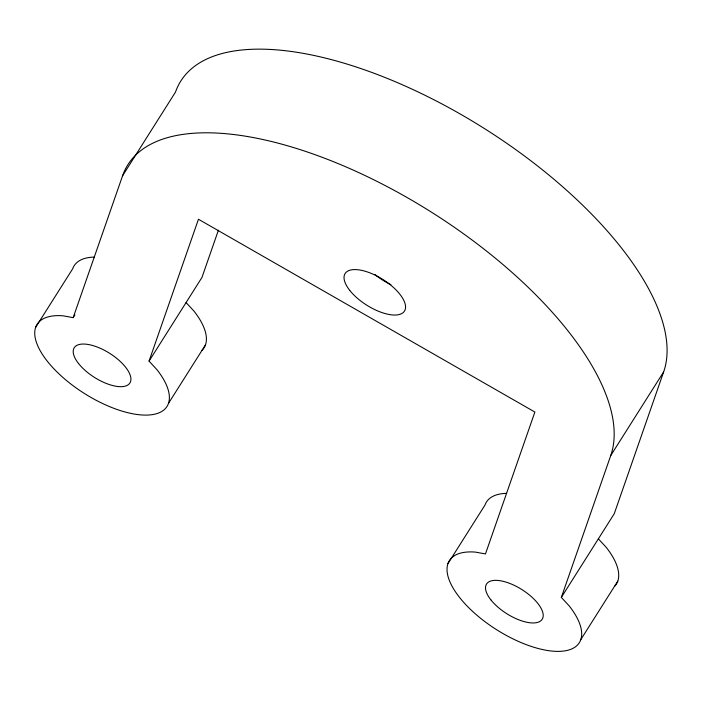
<?xml version="1.0" encoding="UTF-8"?>
<svg xmlns="http://www.w3.org/2000/svg" width="701" height="701" viewBox="0 0 701 701"><rect width="100%" height="100%" fill="white"/><g stroke="black" fill="none" stroke-linecap="round" stroke-linejoin="round"><path stroke-width="1.05" d="M73.176 317.641L122.579 175.767L175.487 92.103A282.477 122.079 32.3 0 1 460.583 114.21A282.477 122.079 32.3 0 1 663.654 371.872L614.242 513.745L561.343 597.401L569.194 605.901A76.83 33.201 32.3 0 1 553.413 651.203A76.83 33.201 32.3 0 1 459.523 597.401A76.83 33.201 32.3 0 1 475.304 552.09L485.469 553.921L534.881 412.048L198.453 219.247L149.05 361.12L156.901 369.62A76.83 33.201 32.3 0 1 141.12 414.922A76.83 33.201 32.3 0 1 47.23 361.111A76.83 33.201 32.3 0 1 63.011 315.809L73.176 317.641L74.911 314.889M218.423 230.173L201.949 277.465L149.05 361.12M561.343 597.401L610.746 455.527L663.654 371.872M35.672 327.314L72.702 268.755A76.83 33.201 32.3 0 1 94.311 257.083M168.459 403.417L205.489 344.848M447.965 563.604L484.996 505.035A76.83 33.201 32.3 0 1 506.604 493.364M580.752 639.698L617.783 581.138M598.374 538.841L606.225 547.341A76.83 33.201 32.3 0 1 615.075 585.852M186.08 302.56L193.932 311.06A76.83 33.201 32.3 0 1 202.028 350.377M122.579 175.767A282.477 122.079 32.3 0 1 407.684 197.866A282.477 122.079 32.3 0 1 610.746 455.527M390.921 284.659A35.12 15.177 32.3 0 1 374.72 274.398M78.565 363.547A32.929 14.23 32.3 0 0 128.309 384.674A32.929 14.23 32.3 0 0 99.323 347.88A32.929 14.23 32.3 0 0 78.565 363.547M490.858 599.828A32.929 14.23 32.3 0 0 540.602 620.955A32.929 14.23 32.3 0 0 511.616 584.17A32.929 14.23 32.3 0 0 490.858 599.828M349.729 290.363A35.12 15.177 32.3 0 0 402.786 312.9A35.12 15.177 32.3 0 0 371.863 273.662A35.12 15.177 32.3 0 0 349.729 290.363"/></g></svg>
